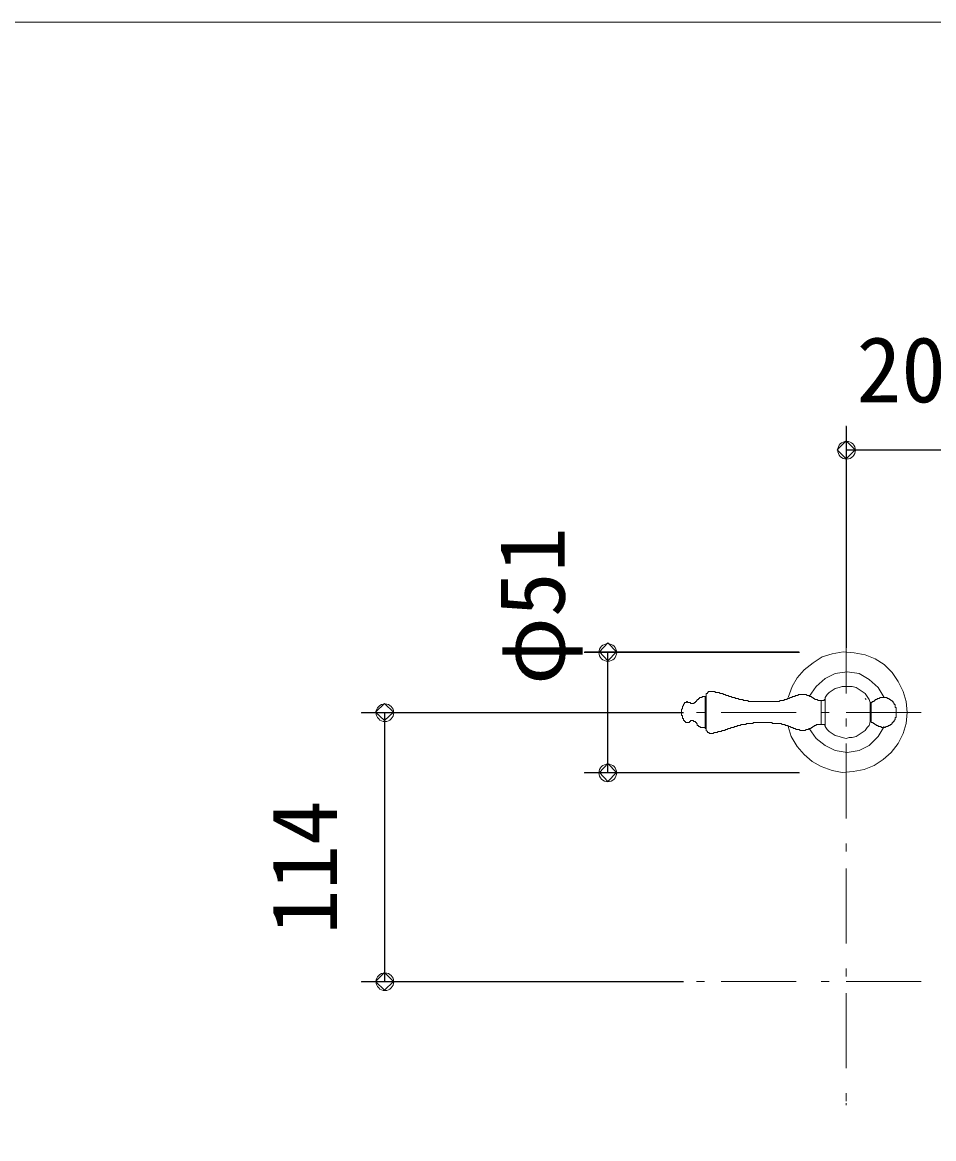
# Model space of a CAD drawing. Units: millimetres, scale not verified. Extents: x -1392 to 1350, y -947 to 991.
# Drawn here: x -670.3 to -284.3, y 518.1 to 991.1 of the extents above; entities that cross this region are included whole.
import ezdxf
from ezdxf.enums import TextEntityAlignment as Align

# ---------------------------------------------------------------- set-up
doc = ezdxf.new("R2010")
doc.units = ezdxf.units.MM
doc.header["$LTSCALE"] = 10
for name, color, linetype, lineweight in [('0-0_0', 7, 'Continuous', 5), ('0-1_レイヤー_1', 7, 'Continuous', 18), ('F-0', 7, 'Continuous', 5)]:
    doc.layers.add(name, color=color, linetype=linetype, lineweight=lineweight)
doc.styles.add('ＭＳ ゴシック', font='')
doc.styles.get('ＭＳ ゴシック').set_extended_font_data('MS Gothic')

msp = doc.modelspace()

# ---------------------------------------------------------------- linework, layer by layer
at = {"layer": '0-0_0'}
for p, q in [((-321.17, 726.03), (-321.17, 819.82)), ((-321.17, 809.82), (-115.17, 809.82)), ((-341.17, 724.08), (-432.31, 724.08)), ((-422.31, 724.08), (-422.31, 673.07)), ((-390.31, 698.58), (-526.73, 698.58)), ((-516.73, 698.58), (-516.73, 584.58)), ((-341.17, 673.07), (-432.31, 673.07)), ((-390.31, 584.58), (-526.73, 584.58))]:
    msp.add_line(p, q, dxfattribs=at)
for centre in [(-321.17, 809.82), (-422.31, 724.08), (-516.73, 698.58), (-422.31, 673.07), (-516.73, 584.58)]:
    msp.add_circle(centre, 3.75, dxfattribs=at)
at = {"layer": '0-1_レイヤー_1', "color": 5}
for p, q in [((-321.31, 726.12), (-321.31, 820.1)), ((-321.31, 809.94), (-115.15, 809.94)), ((-341.21, 724.43), (-432.22, 724.43)), ((-422.49, 724.43), (-422.49, 673.21)), ((-390.31, 698.61), (-526.63, 698.61)), ((-516.89, 698.61), (-516.89, 584.73)), ((-341.21, 673.21), (-432.22, 673.21)), ((-390.31, 584.73), (-526.63, 584.73))]:
    msp.add_line(p, q, dxfattribs=at)
at = {"layer": '0-1_レイヤー_1'}
for p, q in [((-321.31, 738.4), (-321.31, 706.65)), ((-331.89, 693.53), (-331.89, 703.69)), ((-331.47, 703.69), (-331.89, 703.69)), ((-331.05, 703.69), (-331.47, 703.69)), ((-330.2, 704.11), (-330.2, 693.1)), ((-313.27, 704.53), (-312.84, 704.11)), ((-311.15, 702.84), (-310.73, 702.84)), ((-310.73, 694.37), (-310.73, 702.84)), ((-427.14, 698.61), (-395.39, 698.61)), ((-384.81, 698.61), (-381.42, 698.61)), ((-374.23, 698.61), (-342.48, 698.61)), ((-331.89, 698.61), (-328.51, 698.61)), ((-321.31, 698.61), (-289.56, 698.61)), ((-321.31, 696.07), (-321.31, 692.68)), ((-300.14, 698.61), (-310.73, 698.61)), ((-321.31, 685.48), (-321.31, 653.73)), ((-321.31, 643.15), (-321.31, 639.76)), ((-321.31, 632.57), (-321.31, 600.82)), ((-321.31, 590.23), (-321.31, 586.85)), ((-427.14, 584.73), (-395.39, 584.73)), ((-384.81, 584.73), (-381.42, 584.73)), ((-374.23, 584.73), (-342.48, 584.73)), ((-331.89, 584.73), (-328.51, 584.73)), ((-321.31, 584.73), (-289.56, 584.73)), ((-321.31, 579.65), (-321.31, 547.9)), ((-321.31, 537.32), (-321.31, 533.93)), ((-321.31, 533.08), (-321.31, 532.24))]:
    msp.add_line(p, q, dxfattribs=at)
at = {"layer": '0-1_レイヤー_1', "color": 5}
for points in [[(-317.5, 809.94), (-321.31, 813.75), (-325.12, 809.94), (-321.31, 806.13)], [(-418.68, 724.43), (-422.27, 728.24), (-425.87, 724.43), (-422.27, 720.62)], [(-513.08, 698.82), (-516.89, 702.42), (-520.7, 698.82), (-516.89, 695.22)], [(-418.68, 673.21), (-422.27, 677.02), (-425.87, 673.21), (-422.27, 669.4)], [(-513.08, 584.73), (-516.89, 588.54), (-520.7, 584.73), (-516.89, 580.92)]]:
    msp.add_lwpolyline(points, close=True, dxfattribs=at)
at = {"layer": '0-1_レイヤー_1'}
for points in [[(-345.86, 704.96), (-344.17, 709.61), (-342.05, 713.42), (-339.09, 716.81), (-335.28, 719.77), (-331.47, 722.31), (-327.24, 723.58), (-322.58, 724.43), (-317.92, 724.01), (-313.27, 723.16), (-309.03, 721.47), (-305.22, 718.93), (-301.84, 715.54), (-299.3, 711.73), (-297.18, 707.5), (-295.91, 703.26), (-295.49, 698.61), (-295.91, 693.95), (-297.18, 689.72), (-299.3, 685.48), (-302.26, 681.67), (-305.65, 678.71), (-309.46, 676.17), (-313.69, 674.48), (-318.35, 673.63), (-323, 673.21), (-327.24, 674.05), (-331.89, 675.75), (-335.7, 677.86), (-339.09, 680.83), (-342.05, 684.21), (-344.59, 688.45), (-345.86, 692.68)], [(-336.97, 705.38), (-334.01, 709.61), (-330.2, 713), (-325.97, 715.12), (-320.89, 715.96), (-315.81, 715.12), (-311.57, 712.58), (-307.76, 709.19), (-305.22, 704.96)], [(-336.97, 705.38), (-334.01, 709.61), (-330.2, 713), (-325.97, 715.12), (-320.89, 715.96), (-315.81, 715.12), (-311.57, 712.58), (-307.76, 709.19), (-305.22, 704.96)], [(-381, 692.26), (-381, 692.68), (-381, 693.1), (-381, 693.53), (-381, 693.95), (-381, 694.37), (-381, 694.8), (-381, 695.22), (-381, 695.64), (-381, 696.07), (-381, 696.49), (-381, 696.91), (-381, 697.34), (-381, 697.76), (-381, 698.18), (-381, 698.61), (-381, 699.03), (-381, 699.45), (-381, 699.88), (-381, 700.3), (-381, 700.72), (-381, 701.15), (-381, 701.57), (-381, 701.99), (-381, 702.42), (-381, 702.84), (-381, 703.26), (-381, 703.69), (-381, 704.11), (-381, 704.53), (-381, 704.96), (-381, 705.38), (-381.42, 705.38), (-381.85, 705.38), (-382.27, 705.38), (-382.27, 704.96), (-382.69, 704.96), (-383.12, 704.96), (-383.54, 704.96), (-383.54, 704.53)], [(-381, 705.38), (-380.58, 705.38), (-380.58, 705.8)], [(-376.77, 707.5), (-377.19, 707.5), (-377.61, 707.5), (-378.04, 707.5), (-378.46, 707.5), (-378.88, 707.5), (-379.31, 707.5), (-379.73, 707.5), (-379.73, 707.07), (-380.15, 707.07), (-380.15, 706.65), (-380.58, 706.65), (-380.58, 706.23), (-380.58, 705.8)], [(-380.58, 691.83), (-380.58, 692.26), (-380.58, 692.68), (-380.58, 693.1), (-380.58, 693.53), (-380.58, 693.95), (-380.58, 694.37), (-380.58, 694.8), (-380.58, 695.22), (-380.58, 695.64), (-380.58, 696.07), (-380.58, 696.49), (-380.58, 696.91), (-380.58, 697.34), (-380.58, 697.76), (-380.58, 698.18), (-380.58, 698.61), (-380.58, 699.03), (-380.58, 699.45), (-380.58, 699.88), (-380.58, 700.3), (-380.58, 700.72), (-380.58, 701.15), (-380.58, 701.57), (-380.58, 701.99), (-380.58, 702.42), (-380.58, 702.84), (-380.58, 703.26), (-380.58, 703.69), (-380.58, 704.11), (-380.58, 704.53), (-380.58, 704.96), (-380.58, 705.38), (-380.58, 705.8)], [(-362.37, 703.26), (-362.8, 703.26), (-362.8, 703.69), (-363.22, 703.69), (-363.64, 703.69), (-364.07, 703.69), (-364.49, 703.69), (-364.91, 703.69), (-364.91, 704.11), (-365.34, 704.11), (-365.76, 704.11), (-366.18, 704.11), (-366.61, 704.11), (-367.03, 704.53), (-367.45, 704.53), (-367.88, 704.53), (-368.3, 704.53), (-368.3, 704.96), (-368.72, 704.96), (-369.15, 704.96), (-369.57, 704.96), (-369.99, 705.38), (-370.42, 705.38), (-370.84, 705.38), (-371.26, 705.8), (-371.69, 705.8), (-372.11, 705.8), (-372.53, 706.23), (-372.96, 706.23), (-373.38, 706.23), (-373.38, 706.65), (-373.8, 706.65), (-374.23, 706.65), (-374.65, 706.65), (-375.07, 707.07), (-375.5, 707.07), (-375.92, 707.07), (-376.34, 707.07), (-376.77, 707.07), (-376.77, 707.5)], [(-331.89, 703.69), (-332.32, 703.69), (-332.74, 703.69), (-333.16, 703.69), (-333.59, 704.11), (-334.01, 704.11), (-334.43, 704.11), (-334.86, 704.53), (-335.28, 704.53), (-335.28, 704.96), (-335.7, 704.96), (-336.13, 705.38), (-336.55, 705.38), (-336.97, 705.8), (-337.4, 705.8), (-337.82, 705.8), (-338.24, 706.23), (-338.67, 706.23), (-339.09, 706.23), (-339.51, 706.23), (-339.94, 706.23), (-340.36, 706.23), (-340.78, 706.23), (-341.21, 706.23), (-341.63, 706.23), (-341.63, 705.8), (-342.05, 705.8), (-342.48, 705.8), (-342.9, 705.8), (-342.9, 705.38), (-343.32, 705.38), (-343.75, 705.38), (-344.17, 705.38), (-344.17, 704.96), (-344.59, 704.96), (-345.02, 704.96), (-345.44, 704.53), (-345.86, 704.53), (-346.29, 704.53), (-346.29, 704.11)], [(-310.73, 702.84), (-310.3, 702.84), (-310.3, 703.26), (-309.88, 703.26), (-309.46, 703.26), (-309.46, 703.69), (-309.03, 703.69), (-309.03, 704.11), (-308.61, 704.11), (-308.19, 704.11), (-308.19, 704.53), (-307.76, 704.53), (-307.34, 704.53), (-306.92, 704.96), (-306.49, 704.96), (-306.07, 704.96), (-305.65, 704.96), (-305.22, 704.96), (-304.8, 704.96), (-304.38, 704.96), (-303.95, 704.96), (-303.95, 704.53), (-303.53, 704.53), (-303.11, 704.53), (-303.11, 704.11), (-302.68, 704.11), (-302.26, 703.69), (-301.84, 703.69), (-301.84, 703.26), (-301.41, 703.26), (-301.41, 702.84), (-300.99, 702.42), (-300.99, 701.99), (-300.57, 701.99), (-300.57, 701.57), (-300.57, 701.15), (-300.57, 700.72), (-300.14, 700.72), (-300.14, 700.3), (-300.14, 699.88)], [(-383.54, 704.53), (-383.96, 704.53), (-383.96, 704.11), (-384.39, 704.11), (-384.39, 703.69), (-384.81, 703.69), (-384.81, 703.26), (-385.23, 703.26), (-385.23, 702.84), (-385.66, 702.84), (-385.66, 702.42), (-386.08, 702.42), (-386.5, 702.42), (-386.93, 702.42), (-387.35, 702.42), (-387.35, 702.84), (-387.77, 702.84), (-388.2, 702.84), (-388.62, 702.84), (-388.62, 703.26), (-389.04, 703.26), (-389.04, 702.84), (-389.47, 702.84), (-389.89, 702.84), (-389.89, 702.42), (-390.31, 701.99), (-390.31, 701.57), (-390.74, 701.15), (-390.74, 700.72), (-390.74, 700.3), (-391.16, 699.88), (-391.16, 699.45), (-391.16, 699.03), (-391.16, 698.61)], [(-346.29, 704.11), (-346.71, 704.11), (-347.13, 704.11), (-347.56, 704.11), (-347.56, 703.69), (-347.98, 703.69), (-348.4, 703.69), (-348.83, 703.69), (-349.25, 703.69), (-349.67, 703.26), (-350.1, 703.26), (-350.52, 703.26), (-350.94, 703.26), (-351.37, 703.26), (-351.79, 703.26), (-352.21, 703.26), (-352.64, 703.26), (-353.06, 703.26), (-353.48, 703.26), (-353.91, 703.26), (-354.33, 703.26), (-354.75, 703.26), (-355.18, 703.26), (-355.6, 703.26), (-356.02, 703.26), (-356.45, 703.26), (-356.87, 703.26), (-357.29, 703.26), (-357.72, 703.26), (-358.14, 703.26), (-358.56, 703.26), (-358.99, 703.26), (-359.41, 703.26), (-359.83, 703.26), (-360.26, 703.26), (-360.68, 703.26), (-361.1, 703.26), (-361.53, 703.26), (-361.95, 703.26), (-362.37, 703.26)], [(-331.89, 703.69), (-331.47, 703.69), (-331.05, 703.69), (-330.62, 703.69), (-330.62, 704.11), (-330.2, 704.11)], [(-330.2, 704.11), (-330.62, 704.11), (-330.62, 703.69), (-331.05, 703.69)], [(-390.74, 697.34), (-391.16, 697.34), (-391.16, 697.76), (-391.16, 698.18), (-391.16, 698.61)], [(-381, 692.26), (-381.42, 692.26), (-381.85, 692.26), (-382.27, 692.26), (-382.69, 692.26), (-383.12, 692.26), (-383.12, 692.68), (-383.54, 692.68), (-383.96, 692.68), (-383.96, 693.1), (-384.39, 693.1), (-384.39, 693.53), (-384.39, 693.95), (-384.81, 693.95), (-384.81, 694.37), (-385.23, 694.37), (-385.23, 694.8), (-385.66, 694.8), (-386.08, 694.8), (-386.08, 695.22), (-386.5, 695.22), (-386.93, 695.22), (-387.35, 695.22), (-387.35, 694.8), (-387.77, 694.8), (-387.77, 694.37), (-388.2, 694.37), (-388.62, 694.37), (-389.04, 694.37), (-389.47, 694.37), (-389.47, 694.8), (-389.89, 694.8), (-389.89, 695.22), (-390.31, 695.22), (-390.31, 695.64), (-390.31, 696.07), (-390.74, 696.07), (-390.74, 696.49), (-390.74, 696.91), (-390.74, 697.34)], [(-300.14, 698.61), (-300.14, 698.18), (-300.14, 697.76), (-300.14, 697.34), (-300.14, 696.91), (-300.14, 696.49), (-300.57, 696.49), (-300.57, 696.07), (-300.57, 695.64), (-300.99, 695.22), (-300.99, 694.8), (-301.41, 694.8), (-301.41, 694.37), (-301.84, 694.37), (-301.84, 693.95), (-302.26, 693.53), (-302.68, 693.53), (-302.68, 693.1), (-303.11, 693.1), (-303.53, 693.1), (-303.53, 692.68), (-303.95, 692.68), (-304.38, 692.68), (-304.8, 692.26), (-305.22, 692.26), (-305.65, 692.26), (-306.07, 692.26), (-306.49, 692.26), (-306.49, 692.68), (-306.92, 692.68), (-307.34, 692.68), (-307.76, 692.68), (-307.76, 693.1), (-308.19, 693.1), (-308.61, 693.1), (-308.61, 693.53), (-309.03, 693.53), (-309.46, 693.95), (-309.88, 693.95), (-309.88, 694.37)], [(-300.14, 699.88), (-300.14, 699.45), (-300.14, 699.03), (-300.14, 698.61)], [(-380.58, 691.83), (-381, 691.83), (-381, 692.26)], [(-380.58, 691.83), (-380.58, 691.41), (-380.58, 690.99), (-380.15, 690.56), (-380.15, 690.14), (-379.73, 690.14), (-379.31, 690.14), (-379.31, 689.72), (-378.88, 689.72), (-378.46, 689.72), (-378.04, 689.72), (-377.61, 689.72), (-377.19, 690.14), (-376.77, 690.14), (-376.34, 690.14), (-375.92, 690.14), (-375.5, 690.56), (-375.07, 690.56), (-374.65, 690.56), (-374.23, 690.56), (-373.8, 690.99), (-373.38, 690.99), (-372.96, 690.99), (-372.53, 690.99), (-372.53, 691.41), (-372.11, 691.41), (-371.69, 691.41), (-371.26, 691.83), (-370.84, 691.83), (-370.42, 691.83), (-369.99, 692.26), (-369.57, 692.26), (-369.15, 692.26), (-368.72, 692.26), (-368.72, 692.68), (-368.3, 692.68), (-367.88, 692.68), (-367.45, 692.68), (-367.45, 693.1), (-367.03, 693.1)], [(-367.03, 693.1), (-366.61, 693.1), (-366.18, 693.1), (-365.76, 693.53), (-365.34, 693.53), (-364.91, 693.53), (-364.49, 693.53), (-364.07, 693.53), (-363.64, 693.53), (-363.64, 693.95), (-363.22, 693.95), (-362.8, 693.95), (-362.37, 693.95), (-361.95, 693.95), (-361.53, 693.95), (-361.1, 693.95), (-360.68, 693.95), (-360.68, 694.37), (-360.26, 694.37), (-359.83, 694.37), (-359.41, 694.37), (-358.99, 694.37), (-358.56, 694.37), (-358.14, 694.37), (-357.72, 694.37), (-357.29, 694.37), (-356.87, 694.37), (-356.45, 694.37), (-356.02, 694.37), (-355.6, 694.37), (-355.18, 694.37), (-354.75, 694.37), (-354.33, 694.37), (-353.91, 694.37), (-353.48, 694.37), (-353.06, 694.37), (-352.64, 694.37), (-352.64, 693.95), (-352.21, 693.95), (-351.79, 693.95)], [(-351.79, 693.95), (-351.37, 693.95), (-350.94, 693.95), (-350.52, 693.95), (-350.1, 693.95), (-349.67, 693.95), (-349.25, 693.95), (-348.83, 693.95), (-348.4, 693.53), (-347.98, 693.53), (-347.56, 693.53), (-347.13, 693.53), (-347.13, 693.1), (-346.71, 693.1), (-346.29, 693.1), (-345.86, 693.1), (-345.86, 692.68), (-345.44, 692.68), (-345.02, 692.68), (-344.59, 692.26), (-344.17, 692.26), (-343.75, 692.26), (-343.75, 691.83), (-343.32, 691.83), (-342.9, 691.83), (-342.48, 691.41), (-342.05, 691.41), (-341.63, 691.41), (-341.21, 691.41), (-340.78, 690.99), (-340.36, 690.99), (-339.94, 690.99), (-339.51, 690.99), (-339.09, 690.99), (-338.67, 690.99), (-338.24, 691.41), (-337.82, 691.41), (-337.4, 691.41), (-336.97, 691.83), (-336.55, 691.83)], [(-305.22, 692.68), (-307.76, 688.45), (-311.57, 684.64), (-315.81, 682.52), (-320.89, 681.67), (-325.97, 682.52), (-330.2, 684.64), (-334.01, 687.6), (-336.97, 691.83)], [(-336.55, 691.83), (-336.13, 691.83), (-336.13, 692.26), (-335.7, 692.26), (-335.28, 692.68), (-334.86, 692.68), (-334.86, 693.1), (-334.43, 693.1), (-334.01, 693.1), (-334.01, 693.53), (-333.59, 693.53), (-333.16, 693.53), (-332.74, 693.53), (-332.32, 693.53), (-331.89, 693.53)], [(-330.2, 693.1), (-330.62, 693.53), (-331.05, 693.53), (-331.47, 693.53), (-331.89, 693.53)], [(-330.2, 693.1), (-330.2, 693.53), (-330.62, 693.53), (-331.05, 693.53), (-331.47, 693.53), (-331.89, 693.53)], [(-309.88, 694.37), (-310.3, 694.37), (-310.73, 694.37)]]:
    msp.add_lwpolyline(points, dxfattribs=at)
msp.add_lwpolyline([(-311.15, 702.84), (-311.57, 704.11), (-312.42, 705.38), (-313.27, 706.65), (-314.54, 707.5), (-315.81, 708.34), (-317.08, 709.19), (-318.77, 709.61), (-320.04, 709.61), (-321.31, 709.61), (-323, 709.61), (-324.27, 709.19), (-325.97, 708.77), (-327.24, 707.92), (-328.51, 707.07), (-329.35, 706.23), (-330.2, 704.96), (-330.2, 692.68), (-329.35, 691.41), (-328.51, 690.56), (-327.24, 689.72), (-325.97, 688.87), (-324.27, 688.45), (-323, 688.02), (-321.31, 687.6), (-320.04, 688.02), (-318.77, 688.02), (-317.08, 688.45), (-315.81, 689.29), (-314.54, 690.14), (-313.27, 690.99), (-312.42, 692.26), (-311.57, 693.1), (-311.15, 694.8)], close=True, dxfattribs=at)
at = {"layer": 'F-0'}
msp.add_lwpolyline([(-1391.5, 991.14), (1350.16, 991.14), (1350.16, -947.41), (-1391.5, -947.41)], close=True, dxfattribs=at)

# ---------------------------------------------------------------- texts
at = {"layer": '0-0_0', "style": 'ＭＳ ゴシック'}
msp.add_text('203～406', height=27.86, dxfattribs=at).set_placement((-316.95, 821.73), align=Align.BOTTOM_LEFT)
for s, p in [('φ51', (-432.19, 710.33)), ('114', (-528.65, 604.54))]:
    msp.add_text(s, height=27.86, rotation=90, dxfattribs=at).set_placement(p, align=Align.BOTTOM_LEFT)

doc.saveas('drawing.dxf')
